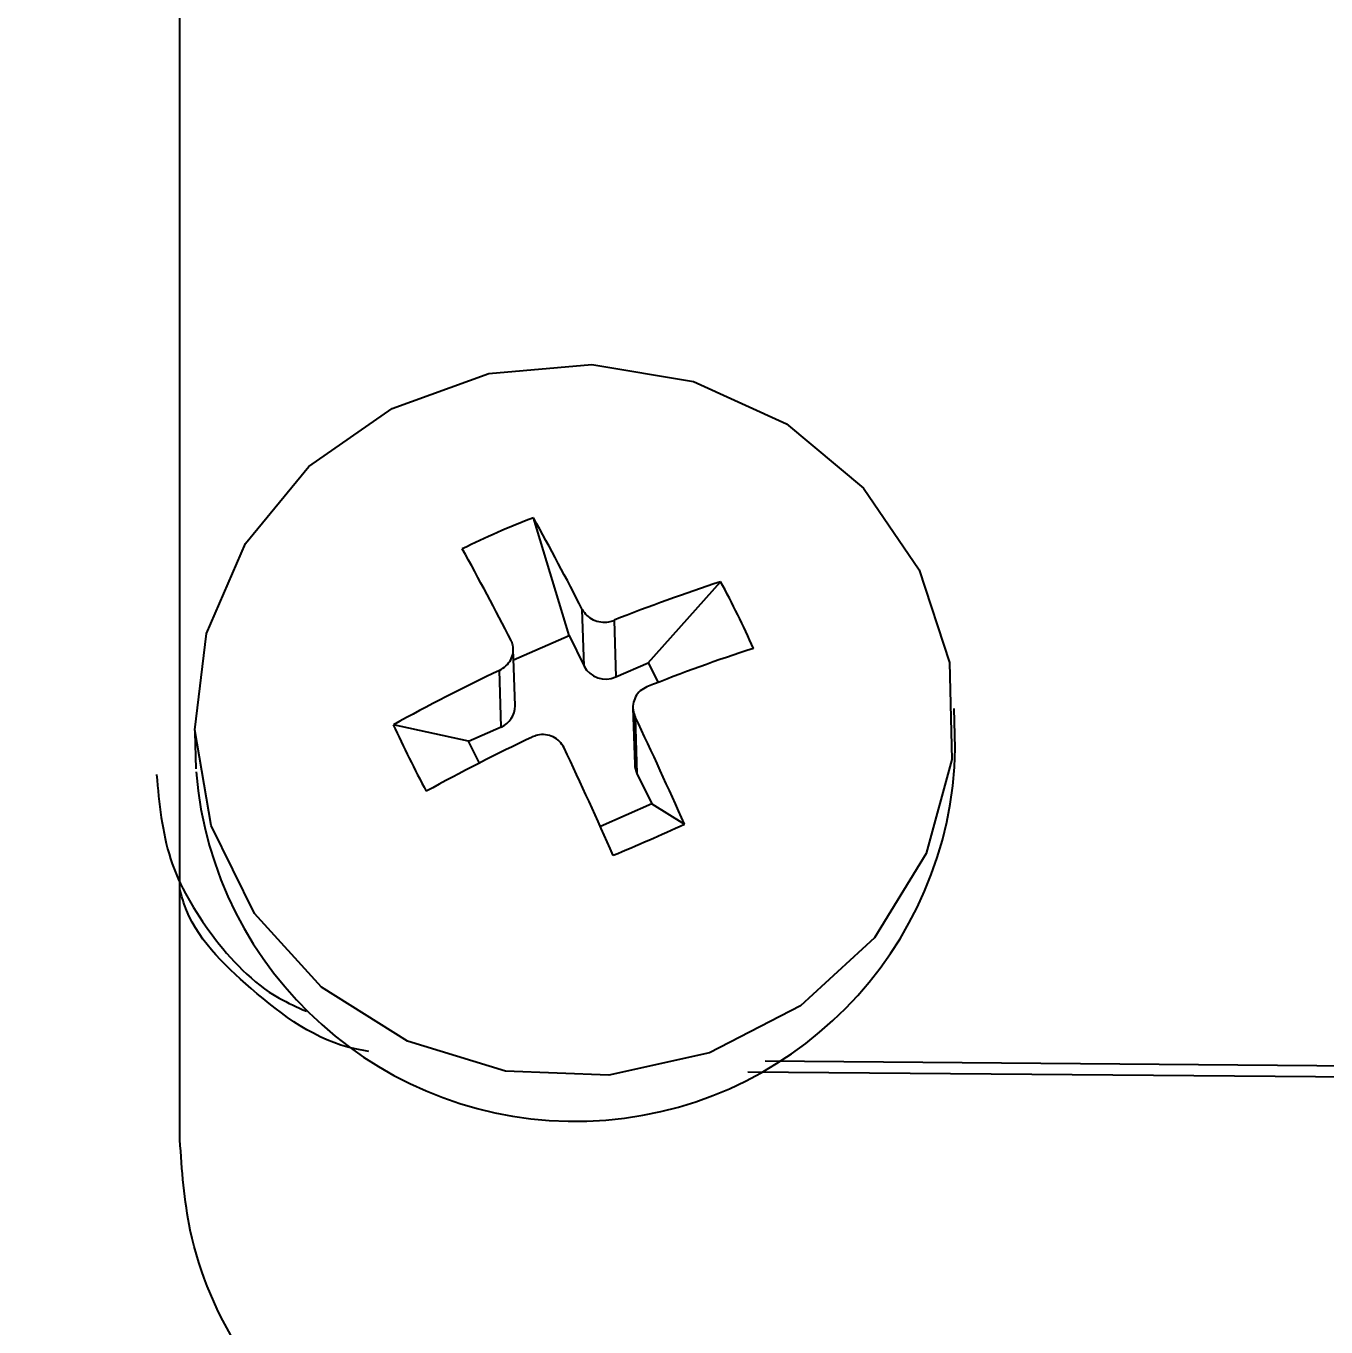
# Model space of a CAD drawing. Header units: millimetres. Extents: x 1726 to 4771, y 590 to 2743.
# Drawn here: x 2452.31 to 2468.57, y 2276.86 to 2293.13 of the extents above; entities that cross this region are included whole.
import ezdxf

# ---------------------------------------------------------------- set-up
doc = ezdxf.new("R2010")
doc.units = ezdxf.units.MM
doc.layers.add('AM_5', color=3, linetype='Continuous', lineweight=25)
doc.styles.add('SLDTEXTSTYLE1', font='txt.shx', dxfattribs={"width": 0.7, "bigfont": 'gbcbig.shx'})
doc.dimstyles.new('SLDDIMSTYLE12$0', dxfattribs={"dimtxt": 12, "dimasz": 10, "dimexe": 0, "dimexo": 0.0625, "dimgap": 0.875, "dimtad": 1, "dimdec": 1, "dimlfac": 1.8, "dimrnd": 1e-09, "dimzin": 12, "dimdsep": 46, "dimtxsty": 'SLDTEXTSTYLE1', "dimcen": 0.09, "dimdle": 8.16, "dimclrd": 3, "dimclre": 3, "dimadec": 0, "dimazin": 3, "dimtfac": 1, "dimtdec": 1, "dimtofl": 0, "dimtmove": 0, "dimatfit": 3, "dimfxl": 0, "dimfrac": 2, "dimtolj": 1, "dimlwd": 5, "dimlwe": 5, "dimarcsym": 0})

# ---------------------------------------------------------------- blocks, each defined once
blk = doc.blocks.new('*D50')
at = {"layer": 'AM_5', "color": 3, "lineweight": 5, "transparency": 16777216}
blk.add_line((2709.518, 2483.68), (2315.118, 2483.68), dxfattribs=at)
at = {"layer": 'AM_5', "color": 3, "linetype": 'Continuous', "lineweight": 5, "transparency": 16777216}
for p, q in [((2315.118, 2473.68), (2315.118, 2159.894)), ((2721.194, 2149.894), (2315.118, 2149.894))]:
    blk.add_line(p, q, dxfattribs=at)
at = {"layer": 'AM_5', "color": 3, "transparency": 16777216}
for points in [[(2313.452, 2473.68), (2316.785, 2473.68), (2315.118, 2483.68)], [(2313.452, 2159.894), (2316.785, 2159.894), (2315.118, 2149.894)]]:
    blk.add_solid(points, dxfattribs=at)
at = {"layer": 'Defpoints', "color": 0, "transparency": 16777216}
for p in [(2709.58, 2483.68), (2315.118, 2149.894), (2721.256, 2149.894)]:
    blk.add_point(p, dxfattribs=at)
at = {"layer": 'AM_5', "color": 0, "transparency": 16777216, "insert": (2300.529, 2316.787), "char_height": 12, "attachment_point": 5, "rotation": 90, "style": 'SLDTEXTSTYLE1'}
blk.add_mtext('\\A1;{\\H2.28571x;335}', dxfattribs=at)

msp = doc.modelspace()

# ---------------------------------------------------------------- linework, layer by layer
at = {"color": 7, "linetype": 'Continuous', "lineweight": 25}
for p, q in [((2454.237, 2279.201), (2454.237, 2338.317)), ((2459.103, 2285.507), (2458.658, 2286.98)), ((2460.095, 2285.168), (2460.999, 2286.18)), ((2459.291, 2285.126), (2459.269, 2285.834)), ((2459.667, 2285.698), (2459.689, 2284.99)), ((2458.41, 2285.204), (2459.103, 2285.507)), ((2459.103, 2285.507), (2459.291, 2285.126)), ((2458.428, 2284.628), (2458.406, 2285.339)), ((2458.254, 2284.364), (2458.232, 2285.072)), ((2459.689, 2284.99), (2460.095, 2285.168)), ((2460.095, 2285.168), (2460.217, 2284.92)), ((2459.903, 2284.604), (2459.925, 2283.893)), ((2463.934, 2284.1), (2463.919, 2284.594)), ((2459.931, 2284.491), (2459.953, 2283.783)), ((2454.423, 2284.299), (2454.437, 2283.842)), ((2457.848, 2284.186), (2456.906, 2284.393)), ((2457.848, 2284.186), (2458.254, 2284.364)), ((2457.983, 2283.913), (2457.848, 2284.186)), ((2459.953, 2283.783), (2460.14, 2283.402)), ((2460.14, 2283.402), (2459.495, 2283.121)), ((2460.14, 2283.402), (2460.547, 2283.148)), ((2461.557, 2280.187), (2492.186, 2279.933)), ((2492.611, 2279.787), (2461.339, 2280.046))]:
    msp.add_line(p, q, dxfattribs=at)
at = {"color": 7, "linetype": 'Continuous', "lineweight": 25, "flags": 128}
msp.add_lwpolyline([(2463.484, 2286.33), (2463.861, 2285.17), (2463.89, 2283.957), (2463.569, 2282.78), (2462.922, 2281.727), (2461.997, 2280.875), (2460.862, 2280.288), (2459.602, 2280.01), (2458.31, 2280.061), (2457.082, 2280.436), (2456.008, 2281.11), (2455.17, 2282.03), (2454.628, 2283.13), (2454.422, 2284.328), (2454.57, 2285.534), (2455.058, 2286.66), (2455.851, 2287.621), (2456.891, 2288.347), (2458.1, 2288.784), (2459.388, 2288.899), (2460.66, 2288.684), (2461.821, 2288.154), (2462.787, 2287.35), (2463.484, 2286.33)], dxfattribs=at)
at = {"color": 7, "linetype": 'Continuous', "lineweight": 25}
for centre, radius, start, end in [((2462.27, 2277.499), 10.146, 110.8513, 116.3362), ((2424.872, 2268.248), 38.632, 27.0803, 29.0058), ((2423.982, 2267.859), 38.632, 27.0803, 29.0058), ((2467.613, 2265.803), 21.424, 107.9833, 111.7724), ((2451.095, 2280.781), 11.28, 23.8761, 28.596), ((2468.024, 2264.97), 21.424, 107.9833, 111.7724), ((2468.931, 2262.555), 24.929, 115.4141, 118.8388), ((2459.562, 2285.27), 0.307, 207.899, 294.3471), ((2458.146, 2284.624), 0.282, 292.4611, 0.7973), ((2408.389, 2260.027), 57.053, 23.9068, 25.3914), ((2473.997, 2292.298), 18.831, 204.8227, 207.6495), ((2469.341, 2261.722), 24.929, 115.4141, 118.8388), ((2459.179, 2284.188), 4.756, 184.6597, 358.9002), ((2407.499, 2259.638), 57.053, 23.9068, 25.3914), ((2460.191, 2283.901), 0.266, 181.8065, 206.3385), ((2444.454, 2318.781), 39.099, 292.8823, 294.3051)]:
    msp.add_arc(centre, radius, start, end, dxfattribs=at)
for points, knots in [([(2459.269, 2285.834), (2459.286, 2285.808), (2459.32, 2285.756), (2459.404, 2285.701), (2459.5, 2285.673), (2459.592, 2285.674), (2459.645, 2285.691), (2459.667, 2285.698)], [0, 0, 0, 0, 0.213879, 0.427809, 0.640593, 0.852881, 1, 1, 1, 1]), ([(2458.232, 2285.072), (2458.261, 2285.089), (2458.319, 2285.123), (2458.379, 2285.204), (2458.409, 2285.294), (2458.407, 2285.379), (2458.387, 2285.426), (2458.379, 2285.446)], [0, 0, 0, 0, 0.213879, 0.427809, 0.640593, 0.852881, 1, 1, 1, 1]), ([(2460.077, 2284.865), (2460.048, 2284.85), (2459.99, 2284.82), (2459.93, 2284.742), (2459.9, 2284.651), (2459.902, 2284.563), (2459.922, 2284.512), (2459.931, 2284.491)], [0, 0, 0, 0, 0.2138788, 0.4278095, 0.6405932, 0.852881, 1, 1, 1, 1]), ([(2459.041, 2284.102), (2459.024, 2284.131), (2458.99, 2284.187), (2458.906, 2284.244), (2458.809, 2284.272), (2458.717, 2284.268), (2458.664, 2284.247), (2458.643, 2284.239)], [0, 0, 0, 0, 0.2138788, 0.4278095, 0.6405932, 0.852881, 1, 1, 1, 1]), ([(2453.945, 2283.768), (2453.978, 2283.409), (2454.044, 2282.691), (2454.616, 2281.726), (2455.231, 2281.07), (2455.702, 2280.86), (2455.818, 2280.808)], [0, 0, 0, 0, 0.293351, 0.587749, 0.898871, 1, 1, 1, 1]), ([(2456.601, 2280.307), (2456.543, 2280.317), (2455.987, 2280.406), (2455.144, 2281.034), (2454.387, 2281.777), (2454.254, 2282.269), (2454.237, 2282.33)], [0, 0, 0, 0, 0.053494, 0.518611, 0.940338, 1, 1, 1, 1]), ([(2459.237, 2274.201), (2458.677, 2274.256), (2457.556, 2274.366), (2456.063, 2275.222), (2454.934, 2276.48), (2454.326, 2277.887), (2454.263, 2278.821), (2454.237, 2279.201)], [0, 0, 0, 0, 0.213113, 0.426221, 0.639465, 0.853381, 1, 1, 1, 1])]:
    msp.add_open_spline(points, degree=3, knots=knots, dxfattribs=at)

# ---------------------------------------------------------------- dimensions: what is measured, and where the dimension line sits
at = {"layer": 'AM_5'}
dim = msp.add_linear_dim(base=(2315.118, 2149.894), p1=(2709.58, 2483.68), p2=(2721.256, 2149.894), angle=90, text='{\\H2.28571x;335}', dimstyle='SLDDIMSTYLE12$0', override={"dimlfac": 1}, dxfattribs=at)
dim.commit()
dim.dimension.update_dxf_attribs({"geometry": '*D50', "text_midpoint": (2300.529, 2316.787)})

doc.saveas('drawing.dxf')
